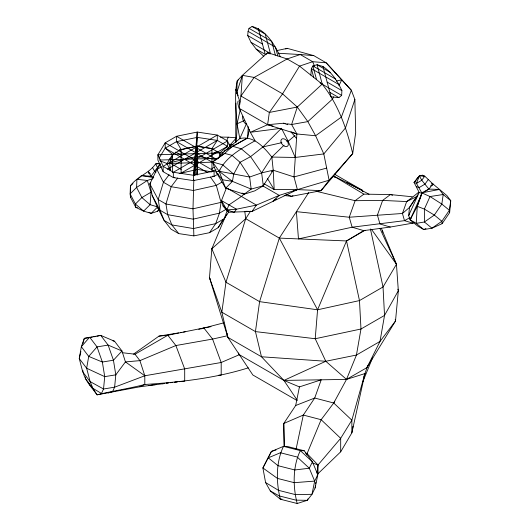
<?xml version="1.0" encoding="UTF-8"?>
<svg xmlns="http://www.w3.org/2000/svg" width="530" height="530" viewBox="0 0 530 530"><rect width="100%" height="100%" fill="white"/><g stroke="black" fill="none" stroke-linecap="round" stroke-linejoin="round"><path stroke-width="0.79" d="M235.817 103.111L235.751 142.484C239.467 122.006 232.73 101.131 237.235 80.852L242.395 75.346L267.63 52.636L287.134 58.956L299.529 66.111L322.267 84.197L341.671 95.4L338.909 97.599L331.098 96.884L322.949 66.482L317.053 64.746L312.885 65.939L311.355 68.615L310.852 75.114M197.432 174.953L197.292 146.114L179.08 150.175M82.793 370.271C83.959 379.844 91.75 387.205 97.036 394.837L139.913 386.781L164.936 383.468M239.613 100.74L236.711 92.803L237.235 80.852L238.487 79.772M193.834 179.809L192.993 208.827L193.874 235.883L209.516 232.69L218.088 227.741L228.774 211.901M341.671 95.4L341.896 90.617C337.544 81.236 331.773 72.226 322.949 66.482M230.133 146.77L227.522 140.98L217.287 135.07L197.24 132.056L196.769 146.313L194.159 175.721M431.506 183.506L432.93 183.95L428.916 189.091L421.761 192.847L417.262 206.322L416.222 223.362L423.768 229.563L431.95 228.198L442.113 223.667L449.632 212.669L450.738 200.704L446.942 195.649L432.93 183.95L424.749 176.165L422.397 175.205L419.376 175.9L414.096 182.452L419.19 192.483L422.046 193.364L416.447 183.413L414.096 182.452L419.376 175.9L424.749 176.165L421.774 180.266L416.447 183.413L419.376 175.9L421.774 180.266L428.916 189.091L439.397 189.448L443.193 194.503L450.738 200.704L449.38 210.264L449.632 212.669M248.285 126.637L247.57 138.012L224.197 151.255L217.618 158.543L212.53 161.948L215.995 171.879L225.681 188.23L244.131 194.232L254.923 190.8L263.277 185.778L273.222 170.203L271.844 157.066C264.099 147.492 253.671 135.203 239.832 138.582L224.197 151.255M284.113 195.497L291.487 196.332L321.081 190.661L329.097 180.213L352.708 153.574C346.858 128.836 338.2 104.218 322.167 84.124L297.297 107.047L291.613 124.504L296.866 133.971L293.998 176.934L297.39 189.601L321.081 190.661L352.708 153.574L355.696 132.646L354.861 99.494L351.344 90.266L326.175 62.792L313.78 55.63L287.207 48.349L277.031 50.575M293.56 190.767L329.097 180.213L323.81 153.919L315.608 135.746L307.837 121.608L297.297 107.047L282.563 93.843L254.148 77.433L242.395 75.346L240.925 96.036L239.189 108.299L250.352 132.288L255.096 140.761C241.475 148.466 226.303 156.628 219.089 171.25L215.995 171.879L222.381 179.743L232.418 181.359L251.167 189.091L263.277 185.778L261.641 172.873L250.577 156.641L241.23 148.778L232.551 146.234L224.66 153.395L217.618 158.543M153.124 178.537L147.353 180.465L136.594 187.428L130.122 193.881L135.395 204.03L143.637 211.125L151.176 213.371L157.649 206.919L150.109 204.679L141.868 197.577L136.594 187.428L136.919 179.306L147.353 180.465L151.01 192.231L150.109 204.679L143.637 211.125L135.799 207.382L130.519 197.233L130.122 193.881L130.446 185.752C137.27 176.397 149.049 173.456 155.575 163.962L157.907 163.406L160.113 163.657L155.575 163.962L157.489 167.48L150.99 176.218L141.377 175.622L138.144 178.848M225.515 216.22L211.841 248.756L209.482 277.68L227.854 337.358L252.836 374.988L296.972 400.475M414.347 222.481L412.87 223.137L390.299 227.045L363.732 230.63L346.521 240.951L317.576 309.798L315.217 338.73L325.791 361.268L346.507 379.407L364.932 373.564L351.854 432.851L340.684 451.818L318.007 473.688L317.165 475.94M193.834 175.748L197.24 137.389L217.287 140.404L227.522 146.313L228.503 148.486M196.769 151.964L197.292 146.114L213.126 148.817M196.769 166.228L197.65 156.31L216.75 159.715M197.047 174.834L197.531 169.401L211.815 171.919M239.553 104.383L239.845 101.25M263.808 56.332L256.202 49.118L251.041 42.34L247.695 35.497L248.093 31.363L249.034 28.348L252.075 26.5C266.199 30.097 274.401 44.394 280.277 56.73M315.118 487.925L317.808 474.708L312.428 461.842L304.253 450.772L287.445 446.505L283.523 446.353L271.42 451.434L262.9 467.97L265.59 482.552L270.293 490.939L280.383 499.233L297.191 503.5L307.274 500.32L311.978 494.324L315.118 487.925L315.43 485.467M315.635 483.83L315.84 482.187M316.98 473.171L318.007 464.976L340.684 438.31L351.854 420.191L364.932 373.564M352.967 426.352L351.854 432.851L351.854 420.191L333.734 403.005L314.707 398.03L295.68 405.51L283.762 423.477L284.067 446.664M242.031 193.019L244.131 194.232L251.167 189.091L249.637 177.027L240.07 162.299L232.047 155.363L224.66 153.395L212.53 161.948L219.089 171.25L225.681 188.23L232.418 181.359L233.703 174.171L240.07 162.299L250.577 156.641L262.979 146.909L281.43 128.267L288.154 141.238L295.263 157.456L323.81 153.919L345.507 127.896L354.861 99.494M295.68 405.51L299.43 386.9L321.233 379.811L314.707 398.03L303.306 415.063L296.084 449.129M249.385 129.293L247.57 138.012L232.551 146.234M80.885 351.476L79.261 358.552L82.72 371.881L90.113 381.587L92.882 388.324L97.036 394.837C112.81 390.928 129.022 388.589 144.803 384.482C179.71 382.203 214.769 378.36 248.278 367.853M246.47 123.715L239.832 138.582L237.029 123.815L240.289 109.591M306.519 454.959L321.14 419.707L333.734 403.005L346.507 379.407L356.445 355.034L360.983 329.011L359.479 300.576L346.521 240.951L365.077 230.239M82.826 343.705L84.33 338.359L100.733 335.384L114.586 341.267L121.973 350.973L125.438 361.91L144.803 375.77L221.189 362.5L239.606 354.59M250.604 211.112L245.715 218.691L225.965 282.238L221.825 312.197L227.854 337.358L261.476 356.769L283.894 380.414L297.224 400.203M308.705 192.589L279.337 238.102L259.587 301.643L255.44 331.601L261.476 356.769L325.791 361.268L356.445 355.034L379.997 341.439L395.506 321.021L398.335 290.745L396.447 264.265L381.441 228.45M238.208 95.506L236.711 92.803L242.395 75.346M363.931 376.538L367.84 365.302M227.211 210.45L224.269 218.671L215.697 223.62L193.397 228.562L171.866 224.919L164.128 220.453L157.814 208.018L152.236 195.557L149.838 183.91L156.893 169.441L160.438 164.134M425.954 228.536L423.768 229.563L417.647 226.012L410.101 219.817L417.262 206.322L421.483 194.888M226.482 187.825L221.487 200.572L223.044 205.898L228.423 212.252L252.035 211.437L297.39 189.601L274.195 189.601L263.92 183.665M362.878 381.66L372.603 357.631M432.374 185.334L432.93 183.95L430.512 186.043M170.6 170.667L169.593 162.763L173.442 153.395M229.768 146.525L230.722 144.273L235.949 138.383M321.081 190.661L321.73 189.157M333.734 403.005L334.708 401.21M421.714 194.093L410.101 219.817L416.222 223.362L424.404 221.997L434.322 215.067L441.834 204.07L443.193 194.503L430.016 196.55L421.761 192.847L423.331 192.364M226.654 140.602L228.284 137.191L236.473 137.793M333.615 96.824L332.555 99.044L307.837 121.608L291.613 124.504L286.829 123.735M338.915 85.741L341.744 79.831L326.175 62.792L312.667 61.699L299.529 66.111L282.563 93.843L269.339 112.439L267.604 124.709L250.352 132.288L279.794 128.479M317.808 474.708L314.668 481.108L311.978 494.324L295.23 494.569L278.416 490.31L265.59 482.552M307.97 498.902L307.274 500.32L296.012 500.161L279.204 495.894L270.293 490.939M238.5 352.967L239.043 354.517L283.894 380.414L346.507 379.407L366.932 367.615L379.997 341.439L384.535 315.41L383.031 286.975L370.424 228.967M379.877 228.364L396.447 264.265L383.031 286.975L359.479 300.576L317.576 309.798L259.587 301.643L225.965 282.238L211.841 248.756L212.729 247.411M159.113 158.119L165.208 148.155L176.543 141.609L197.24 137.389M218.088 227.741L223.196 219.4M366.932 367.615L395.506 321.021L395.214 319.418M149.036 212.285L151.176 213.371L157.582 211.251L158.424 209.893M220.029 169.971L219.089 171.25L249.637 177.027L261.641 172.873L271.844 157.066L284.073 145.194M218.347 173.926L214.094 176.384L193.404 180.604L173.35 177.59L163.121 171.68L163.121 166.347L217.287 135.07L217.287 140.404L211.934 148.592L211.934 171.634M209.516 232.69L215.697 223.62L219.44 213.153L221.043 202.367L216.313 185.368L210.423 177.073M409.511 214.239L408.656 215.485L410.101 219.817L411.022 218.473M157.489 167.48L159.676 164.3M150.772 182.565L149.838 183.91L158.198 199.532L159.98 210.218L164.128 220.453L170.971 229.132L178.709 233.597L193.874 235.883M225.919 215.478L226.84 214.186M428.26 179.577L424.954 184.135L419.038 187.633L416.428 186.567M169.09 174.741L163.445 182.24L158.198 199.532L165.936 203.997L192.993 208.827L221.043 202.367L222.474 201.546M177.769 177.961L171.183 186.706L165.936 203.997L167.719 214.683L171.866 224.919L178.709 233.597M266.358 54.305L267.63 52.636L268.849 53.338M270.061 54.04L270.439 53.543L265.232 34.092L252.075 26.5M157.582 211.251L159.199 209.641M211.841 248.756L245.715 218.691L244.814 211.596M244.476 193.814L241.441 196.464L228.967 204.891L226.853 209.9L228.423 212.252M414.096 182.452L415.878 180.896M416.447 183.413L417.633 182.38M193.404 180.604L193.404 175.271L197.24 132.056L176.543 136.276L165.208 142.822L157.894 154.773L163.121 166.347L173.35 172.257L227.522 140.98L227.522 146.313L219.672 153.057L219.672 157.099M271.426 171.713L273.222 170.203L293.998 176.934L326.659 168.103M294.998 135.528L288.154 141.238L286.743 141.166M132.997 183.652L130.446 185.752L130.519 197.233M418.66 192.244L412.956 196.835L390.405 194.576L363.852 194.132L334.013 176.265L331.157 177.914M363.852 194.132L355.12 200.691L349.25 217.227L352.125 227.204L363.732 230.63M412.327 197.306L406.662 201.559L402.436 213.477L404.503 220.665L412.87 223.137L414.129 222.189M133.494 354.139L159 336.119L178.61 332.893M276.388 198.882L273.063 201.095L279.217 195.378L297.39 189.601M424.795 191.655L428.916 189.091M417.07 178.345L418.402 177.563M161.624 166.665L156.893 169.441L163.445 182.24L171.183 186.706L193.351 190.489L216.313 185.368L222.024 182.068M151.01 192.231L141.868 197.577L135.395 204.03L135.799 207.382L137.363 207.575M122.092 352.682L135.024 354.212L167.818 335.245L206.76 327.348M197.292 146.114L181.127 149.506L172.548 154.455L167.023 163.492L170.309 170.766M167.453 164.002L169.593 162.763L197.65 156.31M167.4 169.209L217.287 140.404M211.934 154.243L216.724 151.481M180.492 173.469L227.522 146.313M211.934 168.507L214.06 167.281M216.22 169.825L214.094 171.051L193.404 175.271L173.35 172.257L173.35 177.59L174.88 177.338M226.582 209.025L219.44 213.153L193.112 219.155L167.719 214.683L159.98 210.218L152.236 195.557M410.081 217.538L404.503 220.665L352.125 227.204L298.463 238.917L296.402 211.656L349.25 217.227L402.436 213.477L409.505 207.429L417.017 196.431L406.662 201.559L382.633 200.413L355.12 200.691L316.092 191.231M139.913 386.781L144.803 384.482L144.803 375.77L139.913 360.632L135.024 354.212M325.791 361.268L283.894 380.414L299.43 386.9M237.029 123.815L244.383 120.502M292.984 195.683L291.487 196.332L285.796 194.119M285.69 49.005L287.207 48.349M144.803 375.77L114.619 387.185L103.535 388.993L90.113 381.587L86.648 368.251L79.261 358.552L81.335 346.706L84.33 338.359L89.08 337.584M108.12 393.022L112.552 391.657L114.619 387.185L115.805 374.836L113.44 360.221L108.12 345.09L100.733 335.384L96.93 336.212M275.998 450.023L271.42 451.434L262.9 467.97L277.435 478.404L294.243 482.671L314.668 481.108L309.295 468.235L297.191 457.019L280.383 452.752L268.279 457.834L278.025 465.698L294.832 469.964L309.295 468.235L312.428 461.842L300.331 450.619L283.523 446.353C275.825 462.147 276.037 482.426 280.383 499.233L281.98 499.061M198.75 329.349L223.879 322.83M179.617 149.891L181.127 149.506L181.127 173.323M154.588 384.84L155.939 384.522M261.641 172.873L273.222 170.203L274.195 189.601L267.339 178.338M179.18 173.588L197.531 169.401M262.979 146.909L281.861 142.656M201.387 328.805L204.6 328.077M206.203 327.712L211.019 326.626M227.549 335.742L212.576 339.067L175.874 345.54L139.913 360.632L125.438 361.91L115.805 374.836L104.721 376.644L86.648 368.251L88.722 356.412L97.036 346.898L108.12 345.09L121.973 350.973L113.44 360.221L102.356 362.036L88.722 356.412L81.335 346.706L89.649 337.199L97.036 346.898L102.356 362.036L104.721 376.644L103.535 388.993L101.468 393.465L92.882 388.324L85.496 378.619L85.423 376.996M336.265 81.037L341.744 79.831L351.344 90.266L341.373 117.077L315.608 135.746L296.866 133.971L267.604 124.709L239.189 108.299A30.243 5.234 58 0 1 238.334 100.919M297.297 107.047L269.339 112.439L240.925 96.036L254.148 77.433L287.134 58.956L300.272 54.544L313.78 55.63M439.397 189.448L421.761 192.847L422.046 193.364M148.393 385.654L154.78 384.581M166.188 383.203L167.242 383.024M180.24 332.628L181.876 332.356M183.506 332.085L185.142 331.82M90.663 337.325L92.246 337.06M93.83 336.802L95.413 336.543M162.591 383.78L163.856 383.581M166.499 383.256L168.838 382.945M170.402 382.74L172.747 382.428M174.31 382.223L177.477 381.858M159 336.119L167.818 335.245L175.874 345.54L184.698 368.979L184.698 381.136L179.08 381.699M285.233 123.483L283.636 123.232L267.604 124.709L272.983 126.094M223.057 152.845L157.894 154.773L157.894 160.106L163.121 171.68M159.51 160.06L218.214 158.318M213.106 162.127L167.023 163.492L160.179 160.948M220.447 137.065L228.284 137.191M271.844 157.066L295.263 157.456M218.903 375.121L221.189 375.16L221.189 362.5L212.576 339.067L203.964 328.083M245.807 211.304L252.035 211.437L256.407 205.103L279.217 195.378L262.92 185.97M304.253 450.772L300.331 450.619C292.633 466.413 292.851 486.692 297.191 503.5M245.715 218.691L279.337 238.102L346.521 240.951M229.093 144.2L233.054 144.73M278.237 53.258L300.272 54.544L312.667 61.699L314.568 66.184M212.57 176.185L214.094 176.384L214.094 171.051L165.208 142.822L165.208 148.155L172.548 154.455L172.548 172.787M225.681 188.23L227.986 188.561M141.377 175.622L153.746 177.57M112.989 340.869L114.586 341.267M305.3 453.037L306.89 453.442L318.007 464.976L318.007 473.688M212.53 161.948L222.713 164.843L233.703 174.171M392.617 195.232L390.405 194.576L382.633 200.413L377.413 215.12L379.97 223.998L390.299 227.045M283.636 123.232L287.81 124.709M296.866 133.971L290.89 131.765L296.561 138.482M312.746 463.041L318.007 464.976M153.143 177.013L150.99 176.218L148.38 171.839L148.784 173.442M417.262 206.322L424.384 209.098L434.322 215.067L441.868 221.262L442.113 223.667M346.779 182.572L369.012 194.185M334.456 72.371L335.834 73.166M330.21 72.345L317.053 64.746L322.267 84.197M249.034 28.348L271.685 41.426L275.361 55.14M335.53 79.016L312.885 65.939L316.556 79.659M248.093 31.363L275.467 47.163L277.819 55.935M338.73 84.422L311.355 68.615L313.707 77.387M247.695 35.497L262.463 44.023M327.129 82.09L341.896 90.617M251.041 42.34L270.439 53.543M320.06 82.905L322.167 84.124M256.202 49.118L265.219 54.325L258.276 28.408M329.892 92.399L338.909 97.599M334.377 174.112L362.275 190.217L363.01 191.688M216.843 159.543L176.543 136.276L176.543 141.609L181.127 149.506M176.543 141.609L213.265 162.809M175.688 152.017L181.127 155.157M165.208 148.155L207.654 172.661M227.178 188.23L256.407 205.103L236.446 209.211L226.853 209.9L223.044 205.898L224.442 206.713M169.832 158.536L172.548 160.106M169.593 162.763L181.127 169.421M155.946 172.25L154.594 171.309L152.468 167.394M219.089 171.25L232.418 181.359M422.397 175.205L423.483 176.304M148.38 171.839L150.401 173.939M157.814 208.018L159.272 209.973M371.51 229.364L396.447 264.265M334.947 177.596L334.013 176.265L362.275 190.217L362.964 191.714M236.711 92.803L237.566 94.135M279.337 238.102L317.576 309.798M235.578 89.543L237.354 93.075M210.165 279.138L209.482 277.68L221.825 312.197L255.44 331.601L315.217 338.73L360.983 329.011L384.535 315.41L398.335 290.745L397.818 289.188M220.659 155.25L219.672 153.057L211.934 148.592L196.769 146.313L196.769 174.82M89.126 383.601L89.649 385.131M227.006 333.324L227.854 337.358M382.547 230.656L382.819 232.279M284.385 446.598L283.762 423.477L303.306 415.063L321.14 419.707L340.684 438.31L340.684 451.818M195.318 153.667L195.318 175.019M176.424 381.852A11.448 0.444 -7.9 0 1 175.874 382.017M246.735 124.212A4.585 2.067 65.7 0 1 243.495 121.025A4.585 2.067 65.7 0 1 242.899 116.242M409.505 207.429L408.656 215.485L419.19 192.483L409.505 207.429M430.016 196.55L424.384 209.098L424.404 221.997L431.95 228.198L441.868 221.262L449.38 210.264L441.834 204.07L430.016 196.55M236.446 209.211L234.26 212.378L226.853 209.9L221.487 200.572L236.446 209.211M281.052 142.133A4.585 2.935 49.1 0 0 287.346 146.34A4.585 2.935 49.1 0 0 285.491 139.542A4.585 2.935 49.1 0 0 281.052 142.133"/></g></svg>
